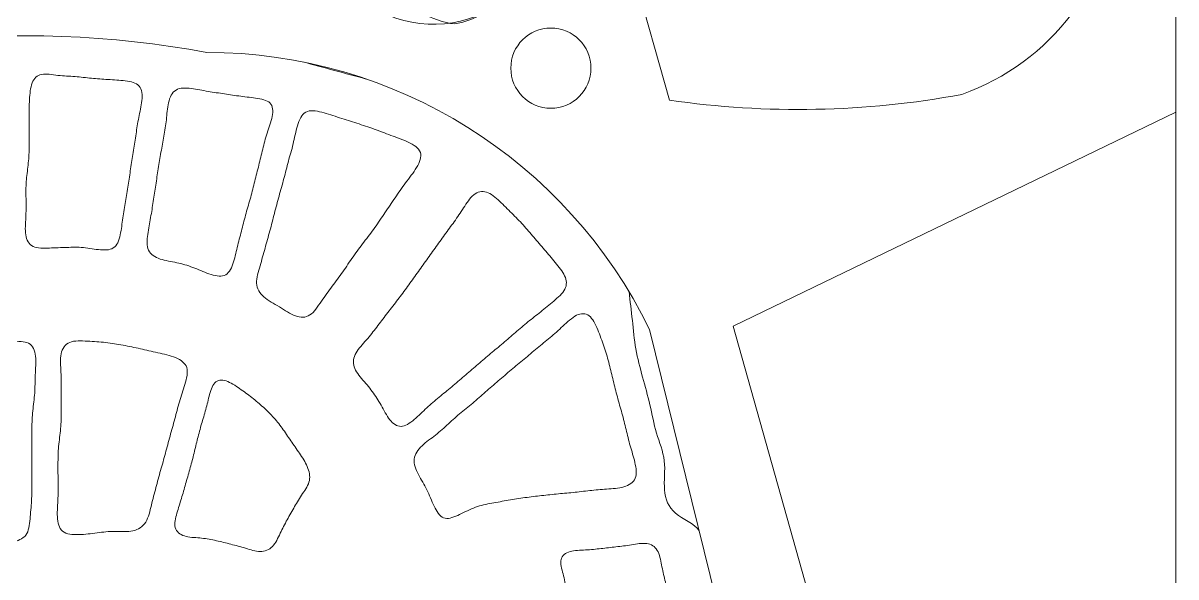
# Model space of a CAD drawing. Header units: inches. Extents: x 36 to 189, y -75 to 56.
# Drawn here: x 168.12 to 181.44, y -20.43 to -14.03 of the extents above; entities that cross this region are included whole.
import ezdxf

# ---------------------------------------------------------------- set-up
doc = ezdxf.new("R2010")
doc.units = ezdxf.units.IN
for name, color, linetype, lineweight in [('01_ORIGINAL_CAD', 7, 'CONTINUOUS', 20), ('02_APPROVED_PDF_OUTLINES', 7, 'CONTINUOUS', 15), ('10_EXTENSION_MASSES', 7, 'CONTINUOUS', 15), ('15_NEIGHBOURHOOD_CIRCULATION', 7, 'CONTINUOUS', 13)]:
    doc.layers.add(name, color=color, linetype=linetype, lineweight=lineweight)

# ---------------------------------------------------------------- blocks, each defined once
blk = doc.blocks.new('OPTION_06_WAVES')
at = {"layer": '01_ORIGINAL_CAD'}
blk.add_line((71.442, 55.9), (71.442, 17.906), dxfattribs=at)
for points in [[(60.29, 39.74, -0.089338), (62.813, 42.944, -0.322066), (66.051, 42.944, -0.030946), (69.111, 38.833, -0.044664), (70.78, 33.554, -0.301674), (68.967, 31.144, -0.082145), (65.591, 31.078)], [(59.998, 35.322), (60.235, 35.059), (61.831, 36.816), (61.933, 37.418, -0.214593), (63.522, 35.602, 0.212382), (64.188, 33.517, -0.642649), (62.166, 32.15, 0.132984), (51.615, 31.858, -0.471407), (50.913, 32.245)], [(53.65, 30.945, -0.14301), (60.243, 31.63, -0.286424), (65.36, 28.431), (66.481, 23.89, -0.272091), (64.9, 18.954), (63.661, 17.533)]]:
    blk.add_lwpolyline(points, format="xyb", dxfattribs=at)
for points in [[(65.18, 32.538), (65.591, 31.078)], [(71.442, 30.938), (66.326, 28.468)], [(66.326, 28.468), (67.775, 23.323)]]:
    blk.add_lwpolyline(points, dxfattribs=at)
blk.add_circle((64.22, 31.448), 0.463, dxfattribs=at)
at = {"layer": '02_APPROVED_PDF_OUTLINES'}
blk.add_open_spline([(41.979, 49.074), (42.168, 49.089), (42.55, 49.09), (42.74, 49.076), (42.939, 49.06), (43.335, 49.007), (43.527, 48.953), (43.904, 48.846), (44.645, 48.585), (45.006, 48.431), (45.207, 48.345), (45.511, 48.141), (45.764, 47.997), (45.739, 47.858), (45.67, 47.685), (45.688, 47.581), (45.707, 47.474), (45.812, 47.262), (45.903, 47.201), (46.204, 46.998), (46.869, 46.692), (47.207, 46.557), (47.278, 46.529), (47.446, 46.592), (47.514, 46.556), (47.611, 46.502), (47.757, 46.322), (47.812, 46.225), (47.828, 46.197), (47.784, 46.144), (47.77, 46.103), (47.029, 46.504), (46.289, 46.905), (45.548, 47.306), (45.269, 46.525), (44.879, 45.561), (44.71, 44.963), (44.623, 44.653), (44.553, 44.01), (44.528, 43.69), (44.519, 43.573), (44.543, 43.338), (44.572, 43.224), (44.58, 43.194), (44.637, 43.15), (44.668, 43.146), (44.746, 43.136), (44.878, 43.163), (44.984, 43.172), (44.995, 43.108), (45.007, 43.044), (45.018, 42.98), (44.882, 42.915), (44.677, 42.875), (44.609, 42.784), (44.464, 42.589), (44.294, 42.125), (44.212, 41.896), (44.148, 41.719), (44.049, 41.355), (44.026, 41.168), (44.015, 41.074), (44.05, 40.882), (44.08, 40.791), (44.119, 40.676), (44.218, 40.447), (44.297, 40.355), (44.58, 40.027), (45.251, 39.468), (45.516, 39.126), (45.635, 38.971), (45.746, 38.585), (45.81, 38.399), (45.825, 38.356), (45.847, 38.258), (45.827, 38.217), (45.806, 38.171), (45.72, 38.135), (45.667, 38.094), (45.882, 37.72), (46.133, 37.242), (46.311, 36.972), (46.489, 36.703), (46.827, 36.284), (47.085, 35.939), (47.388, 36.007), (47.692, 36.075), (47.995, 36.142), (48.021, 36.054), (48.038, 35.937), (48.073, 35.878), (48.106, 35.821), (48.204, 35.728), (48.258, 35.691), (48.372, 35.612), (48.61, 35.464), (48.741, 35.42), (48.818, 35.394), (48.991, 35.389), (49.066, 35.42), (49.161, 35.458), (49.276, 35.594), (49.38, 35.681), (49.477, 35.629), (49.574, 35.577), (49.671, 35.525), (49.598, 35.386), (49.475, 35.222), (49.453, 35.107), (49.439, 35.031), (49.487, 34.869), (49.534, 34.808), (49.724, 34.555), (50.199, 34.126), (50.383, 33.869), (50.581, 33.593), (50.869, 32.972), (51.052, 32.686), (51.111, 32.594), (51.259, 32.429), (51.346, 32.363), (51.404, 32.319), (51.545, 32.266), (51.617, 32.254), (51.702, 32.239), (51.88, 32.23), (51.963, 32.254), (52.21, 32.325), (52.676, 32.553), (52.922, 32.63), (53.169, 32.708), (53.672, 32.855), (53.931, 32.873), (54.479, 32.91), (55.581, 32.817), (56.129, 32.848), (56.202, 32.852), (56.323, 32.956), (56.372, 33.01), (56.4, 33.04), (56.387, 33.143), (56.421, 33.166), (56.494, 33.217), (56.646, 33.24), (56.759, 33.277), (56.794, 33.18), (56.816, 33.046), (56.865, 32.985), (56.909, 32.931), (57.04, 32.851), (57.11, 32.848), (57.464, 32.836), (58.17, 32.926), (58.524, 32.93), (58.952, 32.934), (59.815, 32.95), (60.237, 32.877), (61.029, 32.742), (62.561, 32.228), (63.354, 32.102), (63.435, 32.09), (63.548, 32.272), (63.571, 32.351), (63.593, 32.431), (63.55, 32.602), (63.516, 32.677), (63.448, 32.829), (63.274, 33.118), (63.167, 33.245), (63.05, 33.385), (62.807, 33.572), (62.626, 33.736), (62.732, 33.781), (62.838, 33.827), (62.943, 33.872), (63.024, 33.8), (63.138, 33.722), (63.186, 33.656), (63.374, 33.399), (63.651, 32.943), (63.884, 32.586), (63.832, 32.796), (63.751, 33.056), (63.729, 33.217), (63.698, 33.435), (63.716, 33.881), (63.674, 34.097), (63.641, 34.261), (63.524, 34.581), (63.432, 34.719), (63.341, 34.855), (63.063, 35.044), (62.958, 35.17), (62.902, 35.239), (62.849, 35.381), (62.795, 35.486), (62.688, 35.437), (62.561, 35.356), (62.475, 35.338), (62.277, 35.298), (61.858, 35.33), (61.669, 35.257), (61.235, 35.091), (60.455, 34.568), (60.023, 34.398), (59.884, 34.344), (59.625, 34.383), (59.427, 34.375), (59.663, 34.556), (59.939, 34.812), (60.136, 34.916), (60.231, 34.966), (60.462, 34.93), (60.561, 34.972), (60.859, 35.1), (61.396, 35.482), (61.702, 35.589), (61.908, 35.66), (62.352, 35.692), (62.568, 35.67), (62.752, 35.652), (63.035, 35.511), (63.269, 35.431), (63.181, 35.542), (63.086, 35.695), (63.006, 35.765), (62.897, 35.861), (62.654, 36.027), (62.523, 36.09), (62.384, 36.156), (62.087, 36.25), (61.936, 36.278), (61.796, 36.304), (61.557, 36.298), (61.367, 36.308), (61.52, 36.478), (61.748, 36.666), (61.826, 36.819), (61.895, 36.956), (61.897, 37.222), (61.933, 37.424), (61.992, 37.392), (62.051, 37.361), (62.11, 37.33), (62.093, 37.173), (62.042, 36.977), (62.058, 36.859), (62.071, 36.768), (62.151, 36.588), (62.222, 36.53), (62.427, 36.364), (62.92, 36.154), (63.128, 35.992), (63.25, 35.896), (63.47, 35.659), (63.522, 35.513), (63.586, 35.335), (63.521, 34.943), (63.568, 34.761), (63.629, 34.521), (63.885, 34.086), (63.948, 33.847), (63.989, 33.693), (63.951, 33.368), (63.976, 33.21), (63.993, 33.103), (64.124, 32.907), (64.114, 32.799), (64.105, 32.695), (63.977, 32.516), (63.906, 32.44), (63.808, 32.334), (63.577, 32.153), (63.45, 32.081), (63.361, 32.031), (63.16, 31.945), (63.059, 31.963), (62.827, 32.004), (62.408, 32.239), (62.182, 32.306), (61.889, 32.392), (61.29, 32.527), (60.987, 32.573), (60.551, 32.641), (59.673, 32.732), (59.232, 32.76), (58.849, 32.785), (58.081, 32.799), (57.697, 32.786), (56.879, 32.758), (55.239, 32.719), (54.43, 32.595), (53.726, 32.488), (52.367, 32.038), (51.675, 31.869), (51.624, 31.856), (51.513, 31.852), (51.463, 31.869), (51.389, 31.894), (51.239, 31.966), (51.195, 32.031), (50.962, 32.381), (50.619, 33.159), (50.374, 33.502), (50.132, 33.84), (49.557, 34.446), (49.258, 34.735), (49.11, 34.878), (48.767, 35.111), (48.591, 35.219), (48.406, 35.334), (48.021, 35.542), (47.818, 35.623), (47.502, 35.749), (46.79, 35.833), (46.524, 36.046), (46.246, 36.267), (45.922, 36.93), (45.777, 37.254), (45.653, 37.533), (45.55, 38.144), (45.455, 38.434), (45.409, 38.575), (45.295, 38.85), (45.214, 38.973), (45.12, 39.115), (44.887, 39.366), (44.763, 39.482), (44.588, 39.647), (44.193, 39.927), (44.021, 40.096), (43.946, 40.17), (43.825, 40.35), (43.781, 40.446), (43.717, 40.588), (43.622, 40.886), (43.593, 41.038), (43.575, 41.134), (43.564, 41.336), (43.592, 41.43), (43.717, 41.843), (44.101, 42.626), (44.2, 43.046), (44.248, 43.25), (44.209, 43.676), (44.171, 43.882), (44.147, 44.006), (44.025, 44.234), (43.956, 44.34), (43.871, 44.471), (43.673, 44.716), (43.558, 44.822), (43.425, 44.946), (43.128, 45.161), (42.971, 45.253), (42.76, 45.378), (42.299, 45.555), (42.092, 45.685), (41.958, 45.77), (41.714, 45.979), (41.621, 46.107), (41.525, 46.238), (41.384, 46.54), (41.353, 46.7), (41.315, 46.895), (41.322, 47.298), (41.351, 47.495), (41.369, 47.617), (41.471, 47.849), (41.537, 47.953), (41.604, 48.059), (41.768, 48.255), (41.873, 48.322), (42.025, 48.418), (42.365, 48.551), (42.54, 48.592), (42.686, 48.627), (42.99, 48.629), (43.139, 48.62), (43.314, 48.609), (43.66, 48.551), (43.83, 48.513), (43.96, 48.484), (44.215, 48.406), (44.336, 48.352), (44.483, 48.285), (44.773, 48.133), (44.896, 48.029), (44.982, 47.956), (45.114, 47.765), (45.155, 47.66), (45.195, 47.555), (45.243, 47.32), (45.209, 47.213), (45.101, 46.873), (44.735, 46.253), (44.602, 45.922), (44.503, 45.674), (44.383, 45.151), (44.284, 44.902), (44.271, 44.87), (44.206, 44.852), (44.167, 44.827), (44.036, 44.941), (43.859, 45.071), (43.772, 45.169), (43.692, 45.26), (43.548, 45.461), (43.505, 45.575), (43.484, 45.629), (43.5, 45.758), (43.532, 45.807), (43.61, 45.93), (43.846, 46.113), (43.926, 46.235), (43.994, 46.339), (44.09, 46.574), (44.113, 46.696), (44.144, 46.861), (44.155, 47.199), (44.139, 47.366), (44.127, 47.48), (44.061, 47.704), (44.003, 47.803), (43.956, 47.881), (43.814, 48.004), (43.733, 48.046), (43.628, 48.101), (43.396, 48.163), (43.279, 48.181), (43.134, 48.204), (42.839, 48.226), (42.694, 48.208), (42.56, 48.19), (42.353, 48.095), (42.183, 48.039), (42.408, 48.062), (42.69, 48.107), (42.86, 48.109), (42.997, 48.111), (43.272, 48.082), (43.406, 48.056), (43.483, 48.041), (43.635, 47.991), (43.701, 47.948), (43.77, 47.903), (43.899, 47.789), (43.933, 47.714), (43.987, 47.594), (44.034, 47.331), (44.041, 47.201), (44.048, 47.062), (44.02, 46.783), (43.989, 46.648), (43.966, 46.548), (43.888, 46.354), (43.83, 46.27), (43.741, 46.143), (43.495, 45.945), (43.409, 45.816), (43.379, 45.77), (43.363, 45.65), (43.381, 45.598), (43.419, 45.485), (43.547, 45.277), (43.624, 45.186), (43.732, 45.058), (43.974, 44.824), (44.11, 44.729), (44.143, 44.705), (44.239, 44.709), (44.273, 44.731), (44.322, 44.763), (44.387, 44.868), (44.408, 44.922), (44.481, 45.119), (44.566, 45.533), (44.646, 45.727), (44.784, 46.059), (45.145, 46.684), (45.28, 47.016), (45.318, 47.112), (45.351, 47.322), (45.333, 47.423), (45.308, 47.561), (45.207, 47.833), (45.116, 47.94), (44.992, 48.085), (44.674, 48.311), (44.502, 48.396), (44.302, 48.495), (43.87, 48.628), (43.65, 48.665), (43.387, 48.709), (42.852, 48.743), (42.587, 48.717), (42.418, 48.701), (42.092, 48.584), (41.945, 48.5), (41.813, 48.425), (41.575, 48.224), (41.494, 48.096), (41.384, 47.925), (41.239, 47.539), (41.201, 47.339), (41.172, 47.187), (41.2, 46.873), (41.229, 46.721), (41.254, 46.586), (41.347, 46.323), (41.418, 46.206), (41.496, 46.077), (41.691, 45.837), (41.815, 45.751), (42.189, 45.491), (43.016, 45.096), (43.389, 44.834), (43.526, 44.738), (43.735, 44.468), (43.833, 44.332), (43.895, 44.247), (43.996, 44.057), (44.021, 43.955), (44.064, 43.773), (44.142, 43.395), (44.102, 43.213), (44.008, 42.792), (43.594, 42.017), (43.495, 41.597), (43.447, 41.395), (43.467, 40.965), (43.523, 40.764), (43.578, 40.563), (43.791, 40.192), (43.926, 40.033), (44.077, 39.855), (44.479, 39.602), (44.647, 39.44), (44.791, 39.3), (45.087, 39.013), (45.171, 38.831), (45.35, 38.441), (45.507, 37.585), (45.681, 37.193), (45.81, 36.9), (46.141, 36.472), (46.372, 36.111), (45.827, 36.181), (45.116, 36.157), (44.737, 36.32), (44.56, 36.397), (44.398, 36.8), (44.344, 36.985), (44.137, 37.704), (43.916, 39.19), (43.701, 39.907), (43.474, 40.663), (42.893, 42.136), (42.58, 42.861), (42.339, 43.42), (41.773, 44.499), (41.486, 45.036), (41.359, 45.275), (41.098, 45.754), (40.926, 45.964), (40.85, 46.057), (40.609, 46.142), (40.517, 46.221), (40.427, 46.298), (40.261, 46.474), (40.203, 46.578), (40.117, 46.734), (39.975, 47.068), (39.95, 47.245), (39.924, 47.425), (39.967, 47.792), (40.002, 47.97), (40.023, 48.07), (40.114, 48.258), (40.171, 48.343), (40.218, 48.415), (40.341, 48.543), (40.413, 48.589), (40.577, 48.694), (40.92, 48.883), (41.105, 48.94), (41.316, 49.005), (41.758, 49.055), (41.979, 49.074)], degree=3, knots=[0, 0, 0, 0, 0.005102, 0.005102, 0.005102, 0.010204, 0.010204, 0.010204, 0.015306, 0.015306, 0.015306, 0.020408, 0.020408, 0.020408, 0.02551, 0.02551, 0.02551, 0.030612, 0.030612, 0.030612, 0.035714, 0.035714, 0.035714, 0.040816, 0.040816, 0.040816, 0.045918, 0.045918, 0.045918, 0.05102, 0.05102, 0.05102, 0.056122, 0.056122, 0.056122, 0.061224, 0.061224, 0.061224, 0.066327, 0.066327, 0.066327, 0.071429, 0.071429, 0.071429, 0.076531, 0.076531, 0.076531, 0.081633, 0.081633, 0.081633, 0.086735, 0.086735, 0.086735, 0.091837, 0.091837, 0.091837, 0.096939, 0.096939, 0.096939, 0.102041, 0.102041, 0.102041, 0.107143, 0.107143, 0.107143, 0.112245, 0.112245, 0.112245, 0.117347, 0.117347, 0.117347, 0.122449, 0.122449, 0.122449, 0.127551, 0.127551, 0.127551, 0.132653, 0.132653, 0.132653, 0.137755, 0.137755, 0.137755, 0.142857, 0.142857, 0.142857, 0.147959, 0.147959, 0.147959, 0.153061, 0.153061, 0.153061, 0.158163, 0.158163, 0.158163, 0.163265, 0.163265, 0.163265, 0.168367, 0.168367, 0.168367, 0.173469, 0.173469, 0.173469, 0.178571, 0.178571, 0.178571, 0.183673, 0.183673, 0.183673, 0.188776, 0.188776, 0.188776, 0.193878, 0.193878, 0.193878, 0.19898, 0.19898, 0.19898, 0.204082, 0.204082, 0.204082, 0.209184, 0.209184, 0.209184, 0.214286, 0.214286, 0.214286, 0.219388, 0.219388, 0.219388, 0.22449, 0.22449, 0.22449, 0.229592, 0.229592, 0.229592, 0.234694, 0.234694, 0.234694, 0.239796, 0.239796, 0.239796, 0.244898, 0.244898, 0.244898, 0.25, 0.25, 0.25, 0.255102, 0.255102, 0.255102, 0.260204, 0.260204, 0.260204, 0.265306, 0.265306, 0.265306, 0.270408, 0.270408, 0.270408, 0.27551, 0.27551, 0.27551, 0.280612, 0.280612, 0.280612, 0.285714, 0.285714, 0.285714, 0.290816, 0.290816, 0.290816, 0.295918, 0.295918, 0.295918, 0.30102, 0.30102, 0.30102, 0.306122, 0.306122, 0.306122, 0.311224, 0.311224, 0.311224, 0.316327, 0.316327, 0.316327, 0.321429, 0.321429, 0.321429, 0.326531, 0.326531, 0.326531, 0.331633, 0.331633, 0.331633, 0.336735, 0.336735, 0.336735, 0.341837, 0.341837, 0.341837, 0.346939, 0.346939, 0.346939, 0.352041, 0.352041, 0.352041, 0.357143, 0.357143, 0.357143, 0.362245, 0.362245, 0.362245, 0.367347, 0.367347, 0.367347, 0.372449, 0.372449, 0.372449, 0.377551, 0.377551, 0.377551, 0.382653, 0.382653, 0.382653, 0.387755, 0.387755, 0.387755, 0.392857, 0.392857, 0.392857, 0.397959, 0.397959, 0.397959, 0.403061, 0.403061, 0.403061, 0.408163, 0.408163, 0.408163, 0.413265, 0.413265, 0.413265, 0.418367, 0.418367, 0.418367, 0.423469, 0.423469, 0.423469, 0.428571, 0.428571, 0.428571, 0.433673, 0.433673, 0.433673, 0.438776, 0.438776, 0.438776, 0.443878, 0.443878, 0.443878, 0.44898, 0.44898, 0.44898, 0.454082, 0.454082, 0.454082, 0.459184, 0.459184, 0.459184, 0.464286, 0.464286, 0.464286, 0.469388, 0.469388, 0.469388, 0.47449, 0.47449, 0.47449, 0.479592, 0.479592, 0.479592, 0.484694, 0.484694, 0.484694, 0.489796, 0.489796, 0.489796, 0.494898, 0.494898, 0.494898, 0.5, 0.5, 0.5, 0.505102, 0.505102, 0.505102, 0.510204, 0.510204, 0.510204, 0.515306, 0.515306, 0.515306, 0.520408, 0.520408, 0.520408, 0.52551, 0.52551, 0.52551, 0.530612, 0.530612, 0.530612, 0.535714, 0.535714, 0.535714, 0.540816, 0.540816, 0.540816, 0.545918, 0.545918, 0.545918, 0.55102, 0.55102, 0.55102, 0.556122, 0.556122, 0.556122, 0.561224, 0.561224, 0.561224, 0.566327, 0.566327, 0.566327, 0.571429, 0.571429, 0.571429, 0.576531, 0.576531, 0.576531, 0.581633, 0.581633, 0.581633, 0.586735, 0.586735, 0.586735, 0.591837, 0.591837, 0.591837, 0.596939, 0.596939, 0.596939, 0.602041, 0.602041, 0.602041, 0.607143, 0.607143, 0.607143, 0.612245, 0.612245, 0.612245, 0.617347, 0.617347, 0.617347, 0.622449, 0.622449, 0.622449, 0.627551, 0.627551, 0.627551, 0.632653, 0.632653, 0.632653, 0.637755, 0.637755, 0.637755, 0.642857, 0.642857, 0.642857, 0.647959, 0.647959, 0.647959, 0.653061, 0.653061, 0.653061, 0.658163, 0.658163, 0.658163, 0.663265, 0.663265, 0.663265, 0.668367, 0.668367, 0.668367, 0.673469, 0.673469, 0.673469, 0.678571, 0.678571, 0.678571, 0.683673, 0.683673, 0.683673, 0.688776, 0.688776, 0.688776, 0.693878, 0.693878, 0.693878, 0.69898, 0.69898, 0.69898, 0.704082, 0.704082, 0.704082, 0.709184, 0.709184, 0.709184, 0.714286, 0.714286, 0.714286, 0.719388, 0.719388, 0.719388, 0.72449, 0.72449, 0.72449, 0.729592, 0.729592, 0.729592, 0.734694, 0.734694, 0.734694, 0.739796, 0.739796, 0.739796, 0.744898, 0.744898, 0.744898, 0.75, 0.75, 0.75, 0.755102, 0.755102, 0.755102, 0.760204, 0.760204, 0.760204, 0.765306, 0.765306, 0.765306, 0.770408, 0.770408, 0.770408, 0.77551, 0.77551, 0.77551, 0.780612, 0.780612, 0.780612, 0.785714, 0.785714, 0.785714, 0.790816, 0.790816, 0.790816, 0.795918, 0.795918, 0.795918, 0.80102, 0.80102, 0.80102, 0.806122, 0.806122, 0.806122, 0.811224, 0.811224, 0.811224, 0.816327, 0.816327, 0.816327, 0.821429, 0.821429, 0.821429, 0.826531, 0.826531, 0.826531, 0.831633, 0.831633, 0.831633, 0.836735, 0.836735, 0.836735, 0.841837, 0.841837, 0.841837, 0.846939, 0.846939, 0.846939, 0.852041, 0.852041, 0.852041, 0.857143, 0.857143, 0.857143, 0.862245, 0.862245, 0.862245, 0.867347, 0.867347, 0.867347, 0.872449, 0.872449, 0.872449, 0.877551, 0.877551, 0.877551, 0.882653, 0.882653, 0.882653, 0.887755, 0.887755, 0.887755, 0.892857, 0.892857, 0.892857, 0.897959, 0.897959, 0.897959, 0.903061, 0.903061, 0.903061, 0.908163, 0.908163, 0.908163, 0.913265, 0.913265, 0.913265, 0.918367, 0.918367, 0.918367, 0.923469, 0.923469, 0.923469, 0.928571, 0.928571, 0.928571, 0.933673, 0.933673, 0.933673, 0.938776, 0.938776, 0.938776, 0.943878, 0.943878, 0.943878, 0.94898, 0.94898, 0.94898, 0.954082, 0.954082, 0.954082, 0.959184, 0.959184, 0.959184, 0.964286, 0.964286, 0.964286, 0.969388, 0.969388, 0.969388, 0.97449, 0.97449, 0.97449, 0.979592, 0.979592, 0.979592, 0.984694, 0.984694, 0.984694, 0.989796, 0.989796, 0.989796, 0.994898, 0.994898, 0.994898, 1, 1, 1, 1], dxfattribs=at)
at = {"layer": '10_EXTENSION_MASSES'}
for points, knots in [([(58.238, 29.39), (58.189, 29.414), (58.162, 29.463), (58.152, 29.523), (58.143, 29.584), (58.15, 29.655), (58.153, 29.723), (58.157, 29.791), (58.157, 29.855), (58.156, 29.919), (58.155, 29.984), (58.153, 30.049), (58.157, 30.113), (58.16, 30.178), (58.169, 30.241), (58.177, 30.305), (58.184, 30.369), (58.19, 30.433), (58.192, 30.498), (58.194, 30.562), (58.193, 30.628), (58.192, 30.693), (58.191, 30.758), (58.19, 30.822), (58.191, 30.887), (58.191, 30.951), (58.192, 31.015), (58.196, 31.083), (58.2, 31.151), (58.206, 31.223), (58.226, 31.277), (58.247, 31.33), (58.283, 31.365), (58.336, 31.376), (58.388, 31.386), (58.458, 31.372), (58.525, 31.364), (58.593, 31.357), (58.658, 31.356), (58.722, 31.351), (58.786, 31.346), (58.849, 31.337), (58.912, 31.331), (58.975, 31.324), (59.039, 31.32), (59.104, 31.317), (59.169, 31.313), (59.237, 31.309), (59.302, 31.301), (59.367, 31.293), (59.429, 31.279), (59.463, 31.241), (59.497, 31.202), (59.501, 31.138), (59.494, 31.073), (59.488, 31.008), (59.471, 30.942), (59.458, 30.877), (59.445, 30.813), (59.436, 30.751), (59.427, 30.688), (59.418, 30.626), (59.409, 30.562), (59.399, 30.499), (59.389, 30.436), (59.378, 30.373), (59.368, 30.31), (59.358, 30.246), (59.35, 30.183), (59.34, 30.12), (59.33, 30.057), (59.32, 29.994), (59.308, 29.931), (59.297, 29.869), (59.286, 29.807), (59.277, 29.743), (59.268, 29.679), (59.261, 29.612), (59.249, 29.547), (59.237, 29.482), (59.219, 29.417), (59.18, 29.383), (59.141, 29.349), (59.08, 29.345), (59.016, 29.35), (58.952, 29.355), (58.885, 29.369), (58.819, 29.376), (58.754, 29.382), (58.69, 29.38), (58.625, 29.378), (58.561, 29.376), (58.495, 29.373), (58.426, 29.371), (58.358, 29.368), (58.287, 29.366), (58.238, 29.39)], [0, 0, 0, 0, 0.03125, 0.03125, 0.03125, 0.0625, 0.0625, 0.0625, 0.09375, 0.09375, 0.09375, 0.125, 0.125, 0.125, 0.15625, 0.15625, 0.15625, 0.1875, 0.1875, 0.1875, 0.21875, 0.21875, 0.21875, 0.25, 0.25, 0.25, 0.28125, 0.28125, 0.28125, 0.3125, 0.3125, 0.3125, 0.34375, 0.34375, 0.34375, 0.375, 0.375, 0.375, 0.40625, 0.40625, 0.40625, 0.4375, 0.4375, 0.4375, 0.46875, 0.46875, 0.46875, 0.5, 0.5, 0.5, 0.53125, 0.53125, 0.53125, 0.5625, 0.5625, 0.5625, 0.59375, 0.59375, 0.59375, 0.625, 0.625, 0.625, 0.65625, 0.65625, 0.65625, 0.6875, 0.6875, 0.6875, 0.71875, 0.71875, 0.71875, 0.75, 0.75, 0.75, 0.78125, 0.78125, 0.78125, 0.8125, 0.8125, 0.8125, 0.84375, 0.84375, 0.84375, 0.875, 0.875, 0.875, 0.90625, 0.90625, 0.90625, 0.9375, 0.9375, 0.9375, 0.96875, 0.96875, 0.96875, 1, 1, 1, 1]), ([(59.706, 29.244), (59.646, 29.265), (59.594, 29.297), (59.571, 29.346), (59.547, 29.396), (59.552, 29.463), (59.562, 29.529), (59.571, 29.595), (59.584, 29.659), (59.595, 29.722), (59.607, 29.785), (59.616, 29.847), (59.626, 29.91), (59.636, 29.972), (59.645, 30.035), (59.655, 30.098), (59.664, 30.161), (59.673, 30.224), (59.683, 30.287), (59.693, 30.35), (59.704, 30.413), (59.715, 30.476), (59.726, 30.538), (59.737, 30.601), (59.748, 30.663), (59.759, 30.726), (59.77, 30.787), (59.777, 30.852), (59.784, 30.917), (59.787, 30.985), (59.802, 31.048), (59.816, 31.11), (59.842, 31.168), (59.889, 31.195), (59.935, 31.223), (60.001, 31.221), (60.066, 31.213), (60.132, 31.204), (60.196, 31.19), (60.26, 31.179), (60.323, 31.168), (60.386, 31.16), (60.448, 31.151), (60.51, 31.142), (60.572, 31.131), (60.637, 31.123), (60.701, 31.115), (60.769, 31.109), (60.833, 31.098), (60.897, 31.087), (60.958, 31.071), (60.986, 31.032), (61.014, 30.993), (61.009, 30.93), (60.994, 30.866), (60.979, 30.802), (60.954, 30.738), (60.934, 30.675), (60.914, 30.612), (60.9, 30.551), (60.885, 30.49), (60.87, 30.429), (60.855, 30.367), (60.84, 30.305), (60.824, 30.243), (60.809, 30.182), (60.793, 30.12), (60.778, 30.058), (60.762, 29.996), (60.745, 29.935), (60.727, 29.873), (60.708, 29.812), (60.692, 29.75), (60.675, 29.688), (60.66, 29.626), (60.644, 29.565), (60.628, 29.504), (60.611, 29.444), (60.596, 29.379), (60.581, 29.315), (60.568, 29.247), (60.546, 29.187), (60.524, 29.126), (60.494, 29.073), (60.446, 29.054), (60.398, 29.036), (60.333, 29.052), (60.269, 29.074), (60.205, 29.096), (60.144, 29.124), (60.083, 29.147), (60.022, 29.171), (59.962, 29.188), (59.898, 29.202), (59.834, 29.215), (59.766, 29.224), (59.706, 29.244)], [0, 0, 0, 0, 0.03125, 0.03125, 0.03125, 0.0625, 0.0625, 0.0625, 0.09375, 0.09375, 0.09375, 0.125, 0.125, 0.125, 0.15625, 0.15625, 0.15625, 0.1875, 0.1875, 0.1875, 0.21875, 0.21875, 0.21875, 0.25, 0.25, 0.25, 0.28125, 0.28125, 0.28125, 0.3125, 0.3125, 0.3125, 0.34375, 0.34375, 0.34375, 0.375, 0.375, 0.375, 0.40625, 0.40625, 0.40625, 0.4375, 0.4375, 0.4375, 0.46875, 0.46875, 0.46875, 0.5, 0.5, 0.5, 0.53125, 0.53125, 0.53125, 0.5625, 0.5625, 0.5625, 0.59375, 0.59375, 0.59375, 0.625, 0.625, 0.625, 0.65625, 0.65625, 0.65625, 0.6875, 0.6875, 0.6875, 0.71875, 0.71875, 0.71875, 0.75, 0.75, 0.75, 0.78125, 0.78125, 0.78125, 0.8125, 0.8125, 0.8125, 0.84375, 0.84375, 0.84375, 0.875, 0.875, 0.875, 0.90625, 0.90625, 0.90625, 0.9375, 0.9375, 0.9375, 0.96875, 0.96875, 0.96875, 1, 1, 1, 1]), ([(60.904, 28.806), (60.855, 28.849), (60.824, 28.902), (60.82, 28.964), (60.816, 29.026), (60.839, 29.097), (60.86, 29.166), (60.88, 29.235), (60.899, 29.302), (60.917, 29.369), (60.936, 29.436), (60.954, 29.502), (60.973, 29.569), (60.991, 29.636), (61.008, 29.703), (61.025, 29.77), (61.043, 29.837), (61.06, 29.904), (61.079, 29.971), (61.097, 30.038), (61.117, 30.105), (61.135, 30.172), (61.153, 30.239), (61.169, 30.306), (61.187, 30.373), (61.205, 30.439), (61.225, 30.504), (61.242, 30.573), (61.258, 30.642), (61.271, 30.715), (61.292, 30.783), (61.312, 30.85), (61.339, 30.913), (61.387, 30.94), (61.436, 30.966), (61.504, 30.956), (61.573, 30.939), (61.642, 30.922), (61.711, 30.897), (61.779, 30.874), (61.847, 30.852), (61.913, 30.832), (61.979, 30.811), (62.046, 30.79), (62.112, 30.768), (62.177, 30.744), (62.242, 30.721), (62.305, 30.697), (62.371, 30.672), (62.438, 30.648), (62.507, 30.624), (62.571, 30.593), (62.635, 30.563), (62.695, 30.526), (62.712, 30.475), (62.729, 30.425), (62.704, 30.361), (62.668, 30.3), (62.631, 30.239), (62.584, 30.181), (62.541, 30.123), (62.498, 30.065), (62.459, 30.008), (62.42, 29.951), (62.381, 29.894), (62.342, 29.837), (62.303, 29.779), (62.264, 29.722), (62.225, 29.664), (62.185, 29.607), (62.144, 29.551), (62.102, 29.495), (62.06, 29.44), (62.017, 29.384), (61.974, 29.329), (61.934, 29.271), (61.893, 29.214), (61.856, 29.154), (61.817, 29.097), (61.777, 29.04), (61.736, 28.985), (61.694, 28.929), (61.652, 28.874), (61.609, 28.817), (61.568, 28.757), (61.526, 28.696), (61.486, 28.631), (61.436, 28.598), (61.387, 28.565), (61.328, 28.565), (61.268, 28.587), (61.208, 28.609), (61.147, 28.654), (61.083, 28.692), (61.019, 28.731), (60.952, 28.764), (60.904, 28.806)], [0, 0, 0, 0, 0.03125, 0.03125, 0.03125, 0.0625, 0.0625, 0.0625, 0.09375, 0.09375, 0.09375, 0.125, 0.125, 0.125, 0.15625, 0.15625, 0.15625, 0.1875, 0.1875, 0.1875, 0.21875, 0.21875, 0.21875, 0.25, 0.25, 0.25, 0.28125, 0.28125, 0.28125, 0.3125, 0.3125, 0.3125, 0.34375, 0.34375, 0.34375, 0.375, 0.375, 0.375, 0.40625, 0.40625, 0.40625, 0.4375, 0.4375, 0.4375, 0.46875, 0.46875, 0.46875, 0.5, 0.5, 0.5, 0.53125, 0.53125, 0.53125, 0.5625, 0.5625, 0.5625, 0.59375, 0.59375, 0.59375, 0.625, 0.625, 0.625, 0.65625, 0.65625, 0.65625, 0.6875, 0.6875, 0.6875, 0.71875, 0.71875, 0.71875, 0.75, 0.75, 0.75, 0.78125, 0.78125, 0.78125, 0.8125, 0.8125, 0.8125, 0.84375, 0.84375, 0.84375, 0.875, 0.875, 0.875, 0.90625, 0.90625, 0.90625, 0.9375, 0.9375, 0.9375, 0.96875, 0.96875, 0.96875, 1, 1, 1, 1]), ([(61.947, 27.999), (61.93, 28.053), (61.94, 28.108), (61.969, 28.16), (61.997, 28.212), (62.045, 28.261), (62.088, 28.31), (62.131, 28.359), (62.169, 28.408), (62.207, 28.457), (62.245, 28.507), (62.283, 28.557), (62.321, 28.607), (62.36, 28.657), (62.399, 28.707), (62.437, 28.757), (62.475, 28.807), (62.513, 28.857), (62.55, 28.908), (62.587, 28.958), (62.624, 29.01), (62.661, 29.061), (62.698, 29.112), (62.734, 29.164), (62.771, 29.215), (62.808, 29.266), (62.845, 29.318), (62.881, 29.369), (62.918, 29.421), (62.955, 29.472), (62.992, 29.523), (63.029, 29.574), (63.066, 29.624), (63.103, 29.675), (63.139, 29.727), (63.174, 29.779), (63.211, 29.835), (63.247, 29.891), (63.284, 29.949), (63.328, 29.985), (63.372, 30.02), (63.424, 30.033), (63.476, 30.017), (63.528, 30), (63.58, 29.956), (63.629, 29.91), (63.677, 29.865), (63.722, 29.818), (63.767, 29.773), (63.812, 29.728), (63.857, 29.684), (63.899, 29.637), (63.942, 29.591), (63.983, 29.543), (64.024, 29.495), (64.064, 29.447), (64.106, 29.4), (64.146, 29.352), (64.186, 29.304), (64.226, 29.256), (64.269, 29.205), (64.311, 29.155), (64.356, 29.103), (64.379, 29.051), (64.403, 28.998), (64.406, 28.944), (64.381, 28.895), (64.356, 28.846), (64.303, 28.801), (64.252, 28.758), (64.201, 28.716), (64.151, 28.675), (64.102, 28.635), (64.053, 28.595), (64.004, 28.557), (63.955, 28.518), (63.907, 28.478), (63.858, 28.438), (63.81, 28.397), (63.762, 28.356), (63.715, 28.315), (63.667, 28.274), (63.619, 28.233), (63.571, 28.193), (63.523, 28.152), (63.475, 28.111), (63.427, 28.07), (63.38, 28.029), (63.332, 27.988), (63.284, 27.947), (63.236, 27.906), (63.188, 27.865), (63.14, 27.824), (63.092, 27.784), (63.044, 27.743), (62.995, 27.704), (62.947, 27.664), (62.898, 27.624), (62.85, 27.585), (62.803, 27.542), (62.756, 27.499), (62.711, 27.453), (62.661, 27.408), (62.611, 27.364), (62.557, 27.322), (62.507, 27.313), (62.457, 27.305), (62.411, 27.329), (62.373, 27.372), (62.334, 27.416), (62.302, 27.478), (62.27, 27.535), (62.238, 27.593), (62.205, 27.646), (62.169, 27.697), (62.132, 27.747), (62.092, 27.796), (62.049, 27.845), (62.007, 27.895), (61.964, 27.946), (61.947, 27.999)], [0, 0, 0, 0, 0.025, 0.025, 0.025, 0.05, 0.05, 0.05, 0.075, 0.075, 0.075, 0.1, 0.1, 0.1, 0.125, 0.125, 0.125, 0.15, 0.15, 0.15, 0.175, 0.175, 0.175, 0.2, 0.2, 0.2, 0.225, 0.225, 0.225, 0.25, 0.25, 0.25, 0.275, 0.275, 0.275, 0.3, 0.3, 0.3, 0.325, 0.325, 0.325, 0.35, 0.35, 0.35, 0.375, 0.375, 0.375, 0.4, 0.4, 0.4, 0.425, 0.425, 0.425, 0.45, 0.45, 0.45, 0.475, 0.475, 0.475, 0.5, 0.5, 0.5, 0.525, 0.525, 0.525, 0.55, 0.55, 0.55, 0.575, 0.575, 0.575, 0.6, 0.6, 0.6, 0.625, 0.625, 0.625, 0.65, 0.65, 0.65, 0.675, 0.675, 0.675, 0.7, 0.7, 0.7, 0.725, 0.725, 0.725, 0.75, 0.75, 0.75, 0.775, 0.775, 0.775, 0.8, 0.8, 0.8, 0.825, 0.825, 0.825, 0.85, 0.85, 0.85, 0.875, 0.875, 0.875, 0.9, 0.9, 0.9, 0.925, 0.925, 0.925, 0.95, 0.95, 0.95, 0.975, 0.975, 0.975, 1, 1, 1, 1]), ([(62.641, 26.935), (62.647, 26.992), (62.683, 27.043), (62.731, 27.088), (62.778, 27.133), (62.836, 27.171), (62.888, 27.212), (62.941, 27.253), (62.989, 27.298), (63.037, 27.342), (63.085, 27.387), (63.133, 27.431), (63.183, 27.473), (63.233, 27.515), (63.285, 27.555), (63.335, 27.597), (63.385, 27.638), (63.433, 27.683), (63.482, 27.726), (63.531, 27.769), (63.581, 27.81), (63.631, 27.853), (63.68, 27.895), (63.729, 27.938), (63.779, 27.98), (63.829, 28.022), (63.879, 28.063), (63.929, 28.105), (63.979, 28.146), (64.03, 28.188), (64.08, 28.229), (64.13, 28.27), (64.18, 28.31), (64.229, 28.353), (64.279, 28.395), (64.327, 28.44), (64.378, 28.487), (64.429, 28.534), (64.483, 28.583), (64.535, 28.603), (64.587, 28.623), (64.637, 28.614), (64.676, 28.575), (64.716, 28.536), (64.745, 28.469), (64.771, 28.404), (64.797, 28.339), (64.819, 28.277), (64.84, 28.215), (64.86, 28.153), (64.878, 28.091), (64.894, 28.028), (64.91, 27.966), (64.925, 27.903), (64.94, 27.84), (64.955, 27.777), (64.971, 27.714), (64.988, 27.652), (65.005, 27.589), (65.023, 27.526), (65.041, 27.464), (65.058, 27.401), (65.074, 27.338), (65.089, 27.276), (65.104, 27.213), (65.119, 27.151), (65.136, 27.088), (65.154, 27.025), (65.175, 26.961), (65.19, 26.896), (65.205, 26.83), (65.215, 26.763), (65.195, 26.714), (65.174, 26.664), (65.123, 26.632), (65.062, 26.614), (65.001, 26.596), (64.931, 26.593), (64.864, 26.588), (64.797, 26.583), (64.733, 26.578), (64.669, 26.571), (64.605, 26.564), (64.54, 26.555), (64.476, 26.549), (64.411, 26.542), (64.347, 26.537), (64.282, 26.531), (64.217, 26.525), (64.153, 26.517), (64.089, 26.51), (64.024, 26.503), (63.96, 26.495), (63.896, 26.486), (63.832, 26.476), (63.768, 26.465), (63.704, 26.455), (63.641, 26.444), (63.577, 26.434), (63.514, 26.422), (63.45, 26.409), (63.388, 26.394), (63.326, 26.369), (63.264, 26.345), (63.202, 26.311), (63.143, 26.284), (63.083, 26.258), (63.025, 26.238), (62.98, 26.257), (62.934, 26.275), (62.9, 26.332), (62.871, 26.392), (62.841, 26.453), (62.817, 26.518), (62.787, 26.579), (62.757, 26.64), (62.721, 26.696), (62.69, 26.756), (62.66, 26.815), (62.635, 26.878), (62.641, 26.935)], [0, 0, 0, 0, 0.025, 0.025, 0.025, 0.05, 0.05, 0.05, 0.075, 0.075, 0.075, 0.1, 0.1, 0.1, 0.125, 0.125, 0.125, 0.15, 0.15, 0.15, 0.175, 0.175, 0.175, 0.2, 0.2, 0.2, 0.225, 0.225, 0.225, 0.25, 0.25, 0.25, 0.275, 0.275, 0.275, 0.3, 0.3, 0.3, 0.325, 0.325, 0.325, 0.35, 0.35, 0.35, 0.375, 0.375, 0.375, 0.4, 0.4, 0.4, 0.425, 0.425, 0.425, 0.45, 0.45, 0.45, 0.475, 0.475, 0.475, 0.5, 0.5, 0.5, 0.525, 0.525, 0.525, 0.55, 0.55, 0.55, 0.575, 0.575, 0.575, 0.6, 0.6, 0.6, 0.625, 0.625, 0.625, 0.65, 0.65, 0.65, 0.675, 0.675, 0.675, 0.7, 0.7, 0.7, 0.725, 0.725, 0.725, 0.75, 0.75, 0.75, 0.775, 0.775, 0.775, 0.8, 0.8, 0.8, 0.825, 0.825, 0.825, 0.85, 0.85, 0.85, 0.875, 0.875, 0.875, 0.9, 0.9, 0.9, 0.925, 0.925, 0.925, 0.95, 0.95, 0.95, 0.975, 0.975, 0.975, 1, 1, 1, 1]), ([(56.928, 27.914), (56.925, 27.98), (56.941, 28.04), (56.986, 28.078), (57.03, 28.117), (57.103, 28.133), (57.173, 28.147), (57.244, 28.161), (57.313, 28.171), (57.38, 28.184), (57.448, 28.196), (57.514, 28.209), (57.58, 28.22), (57.647, 28.231), (57.714, 28.24), (57.782, 28.25), (57.85, 28.261), (57.92, 28.273), (57.992, 28.283), (58.064, 28.292), (58.138, 28.298), (58.186, 28.272), (58.234, 28.246), (58.257, 28.188), (58.265, 28.121), (58.273, 28.053), (58.266, 27.977), (58.263, 27.905), (58.259, 27.833), (58.26, 27.764), (58.256, 27.696), (58.251, 27.628), (58.241, 27.561), (58.234, 27.492), (58.227, 27.424), (58.224, 27.355), (58.223, 27.286), (58.222, 27.216), (58.223, 27.147), (58.224, 27.077), (58.224, 27.008), (58.224, 26.938), (58.224, 26.869), (58.224, 26.799), (58.225, 26.729), (58.224, 26.66), (58.224, 26.591), (58.223, 26.523), (58.219, 26.453), (58.215, 26.384), (58.208, 26.313), (58.202, 26.243), (58.195, 26.173), (58.188, 26.104), (58.154, 26.058), (58.12, 26.012), (58.058, 25.99), (57.992, 25.975), (57.926, 25.961), (57.855, 25.955), (57.784, 25.939), (57.714, 25.922), (57.645, 25.896), (57.579, 25.886), (57.514, 25.877), (57.452, 25.884), (57.413, 25.924), (57.373, 25.964), (57.357, 26.035), (57.343, 26.106), (57.329, 26.177), (57.318, 26.246), (57.304, 26.313), (57.291, 26.381), (57.276, 26.446), (57.259, 26.512), (57.243, 26.578), (57.226, 26.644), (57.209, 26.711), (57.193, 26.777), (57.176, 26.843), (57.161, 26.91), (57.145, 26.977), (57.131, 27.043), (57.116, 27.11), (57.102, 27.177), (57.086, 27.243), (57.069, 27.309), (57.053, 27.376), (57.037, 27.442), (57.021, 27.508), (57.006, 27.574), (56.993, 27.64), (56.974, 27.709), (56.955, 27.777), (56.932, 27.848), (56.928, 27.914)], [0, 0, 0, 0, 0.03125, 0.03125, 0.03125, 0.0625, 0.0625, 0.0625, 0.09375, 0.09375, 0.09375, 0.125, 0.125, 0.125, 0.15625, 0.15625, 0.15625, 0.1875, 0.1875, 0.1875, 0.21875, 0.21875, 0.21875, 0.25, 0.25, 0.25, 0.28125, 0.28125, 0.28125, 0.3125, 0.3125, 0.3125, 0.34375, 0.34375, 0.34375, 0.375, 0.375, 0.375, 0.40625, 0.40625, 0.40625, 0.4375, 0.4375, 0.4375, 0.46875, 0.46875, 0.46875, 0.5, 0.5, 0.5, 0.53125, 0.53125, 0.53125, 0.5625, 0.5625, 0.5625, 0.59375, 0.59375, 0.59375, 0.625, 0.625, 0.625, 0.65625, 0.65625, 0.65625, 0.6875, 0.6875, 0.6875, 0.71875, 0.71875, 0.71875, 0.75, 0.75, 0.75, 0.78125, 0.78125, 0.78125, 0.8125, 0.8125, 0.8125, 0.84375, 0.84375, 0.84375, 0.875, 0.875, 0.875, 0.90625, 0.90625, 0.90625, 0.9375, 0.9375, 0.9375, 0.96875, 0.96875, 0.96875, 1, 1, 1, 1]), ([(58.977, 26.083), (58.908, 26.074), (58.836, 26.064), (58.765, 26.062), (58.693, 26.061), (58.622, 26.066), (58.579, 26.101), (58.536, 26.136), (58.522, 26.2), (58.518, 26.269), (58.515, 26.338), (58.522, 26.413), (58.525, 26.484), (58.528, 26.555), (58.527, 26.624), (58.526, 26.693), (58.525, 26.762), (58.524, 26.831), (58.525, 26.9), (58.525, 26.97), (58.528, 27.039), (58.535, 27.107), (58.542, 27.175), (58.553, 27.243), (58.558, 27.312), (58.563, 27.38), (58.563, 27.45), (58.563, 27.519), (58.562, 27.589), (58.562, 27.658), (58.563, 27.727), (58.563, 27.796), (58.563, 27.864), (58.559, 27.937), (58.556, 28.01), (58.548, 28.087), (58.561, 28.149), (58.574, 28.211), (58.606, 28.259), (58.661, 28.282), (58.716, 28.304), (58.792, 28.3), (58.865, 28.296), (58.938, 28.292), (59.008, 28.287), (59.076, 28.28), (59.144, 28.272), (59.21, 28.261), (59.277, 28.249), (59.344, 28.237), (59.411, 28.223), (59.477, 28.208), (59.543, 28.193), (59.608, 28.177), (59.678, 28.162), (59.747, 28.146), (59.82, 28.132), (59.883, 28.106), (59.945, 28.081), (59.996, 28.043), (60.013, 27.99), (60.029, 27.936), (60.012, 27.866), (59.991, 27.797), (59.971, 27.729), (59.948, 27.662), (59.929, 27.596), (59.909, 27.529), (59.892, 27.464), (59.875, 27.398), (59.857, 27.332), (59.838, 27.266), (59.82, 27.2), (59.802, 27.133), (59.784, 27.067), (59.766, 27.001), (59.748, 26.935), (59.729, 26.869), (59.71, 26.803), (59.692, 26.737), (59.674, 26.671), (59.657, 26.605), (59.639, 26.539), (59.621, 26.473), (59.604, 26.403), (59.588, 26.334), (59.572, 26.261), (59.538, 26.207), (59.505, 26.153), (59.454, 26.119), (59.391, 26.106), (59.328, 26.092), (59.254, 26.1), (59.183, 26.1), (59.112, 26.1), (59.046, 26.091), (58.977, 26.083)], [0, 0, 0, 0, 0.03125, 0.03125, 0.03125, 0.0625, 0.0625, 0.0625, 0.09375, 0.09375, 0.09375, 0.125, 0.125, 0.125, 0.15625, 0.15625, 0.15625, 0.1875, 0.1875, 0.1875, 0.21875, 0.21875, 0.21875, 0.25, 0.25, 0.25, 0.28125, 0.28125, 0.28125, 0.3125, 0.3125, 0.3125, 0.34375, 0.34375, 0.34375, 0.375, 0.375, 0.375, 0.40625, 0.40625, 0.40625, 0.4375, 0.4375, 0.4375, 0.46875, 0.46875, 0.46875, 0.5, 0.5, 0.5, 0.53125, 0.53125, 0.53125, 0.5625, 0.5625, 0.5625, 0.59375, 0.59375, 0.59375, 0.625, 0.625, 0.625, 0.65625, 0.65625, 0.65625, 0.6875, 0.6875, 0.6875, 0.71875, 0.71875, 0.71875, 0.75, 0.75, 0.75, 0.78125, 0.78125, 0.78125, 0.8125, 0.8125, 0.8125, 0.84375, 0.84375, 0.84375, 0.875, 0.875, 0.875, 0.90625, 0.90625, 0.90625, 0.9375, 0.9375, 0.9375, 0.96875, 0.96875, 0.96875, 1, 1, 1, 1]), ([(59.985, 26.047), (59.933, 26.064), (59.893, 26.097), (59.88, 26.144), (59.867, 26.191), (59.883, 26.252), (59.899, 26.31), (59.916, 26.368), (59.934, 26.425), (59.951, 26.48), (59.968, 26.536), (59.983, 26.592), (59.999, 26.647), (60.015, 26.703), (60.032, 26.759), (60.048, 26.815), (60.064, 26.871), (60.078, 26.927), (60.092, 26.983), (60.106, 27.039), (60.12, 27.095), (60.133, 27.151), (60.147, 27.207), (60.162, 27.264), (60.177, 27.319), (60.193, 27.375), (60.211, 27.429), (60.226, 27.486), (60.242, 27.542), (60.256, 27.599), (60.271, 27.659), (60.287, 27.719), (60.303, 27.781), (60.336, 27.815), (60.369, 27.848), (60.418, 27.852), (60.469, 27.836), (60.52, 27.82), (60.574, 27.783), (60.624, 27.748), (60.674, 27.713), (60.721, 27.68), (60.766, 27.644), (60.811, 27.609), (60.855, 27.571), (60.898, 27.532), (60.94, 27.493), (60.981, 27.453), (61.02, 27.41), (61.058, 27.367), (61.094, 27.321), (61.128, 27.273), (61.162, 27.226), (61.194, 27.176), (61.227, 27.128), (61.26, 27.08), (61.294, 27.033), (61.327, 26.983), (61.361, 26.934), (61.393, 26.881), (61.413, 26.827), (61.433, 26.773), (61.44, 26.718), (61.425, 26.667), (61.409, 26.615), (61.372, 26.567), (61.339, 26.518), (61.306, 26.468), (61.277, 26.417), (61.248, 26.367), (61.219, 26.317), (61.19, 26.267), (61.162, 26.216), (61.135, 26.164), (61.109, 26.112), (61.083, 26.057), (61.056, 26.003), (61.028, 25.946), (60.988, 25.912), (60.948, 25.877), (60.896, 25.864), (60.84, 25.868), (60.785, 25.873), (60.727, 25.894), (60.67, 25.912), (60.613, 25.929), (60.557, 25.943), (60.501, 25.957), (60.446, 25.971), (60.39, 25.985), (60.334, 25.997), (60.278, 26.009), (60.222, 26.019), (60.162, 26.024), (60.102, 26.029), (60.037, 26.03), (59.985, 26.047)], [0, 0, 0, 0, 0.03125, 0.03125, 0.03125, 0.0625, 0.0625, 0.0625, 0.09375, 0.09375, 0.09375, 0.125, 0.125, 0.125, 0.15625, 0.15625, 0.15625, 0.1875, 0.1875, 0.1875, 0.21875, 0.21875, 0.21875, 0.25, 0.25, 0.25, 0.28125, 0.28125, 0.28125, 0.3125, 0.3125, 0.3125, 0.34375, 0.34375, 0.34375, 0.375, 0.375, 0.375, 0.40625, 0.40625, 0.40625, 0.4375, 0.4375, 0.4375, 0.46875, 0.46875, 0.46875, 0.5, 0.5, 0.5, 0.53125, 0.53125, 0.53125, 0.5625, 0.5625, 0.5625, 0.59375, 0.59375, 0.59375, 0.625, 0.625, 0.625, 0.65625, 0.65625, 0.65625, 0.6875, 0.6875, 0.6875, 0.71875, 0.71875, 0.71875, 0.75, 0.75, 0.75, 0.78125, 0.78125, 0.78125, 0.8125, 0.8125, 0.8125, 0.84375, 0.84375, 0.84375, 0.875, 0.875, 0.875, 0.90625, 0.90625, 0.90625, 0.9375, 0.9375, 0.9375, 0.96875, 0.96875, 0.96875, 1, 1, 1, 1]), ([(63.968, 24.542), (63.945, 24.589), (63.949, 24.643), (63.979, 24.687), (64.008, 24.731), (64.062, 24.767), (64.111, 24.805), (64.16, 24.843), (64.202, 24.884), (64.238, 24.931), (64.273, 24.979), (64.3, 25.032), (64.321, 25.088), (64.343, 25.143), (64.358, 25.201), (64.371, 25.258), (64.384, 25.316), (64.394, 25.374), (64.392, 25.432), (64.391, 25.49), (64.377, 25.548), (64.361, 25.608), (64.345, 25.669), (64.326, 25.731), (64.337, 25.776), (64.348, 25.822), (64.388, 25.851), (64.441, 25.866), (64.494, 25.881), (64.559, 25.882), (64.621, 25.885), (64.683, 25.889), (64.741, 25.895), (64.799, 25.901), (64.857, 25.908), (64.914, 25.915), (64.972, 25.921), (65.031, 25.928), (65.09, 25.934), (65.15, 25.944), (65.211, 25.954), (65.274, 25.967), (65.327, 25.96), (65.379, 25.953), (65.422, 25.926), (65.449, 25.881), (65.476, 25.835), (65.487, 25.772), (65.499, 25.712), (65.511, 25.652), (65.524, 25.594), (65.538, 25.537), (65.551, 25.48), (65.566, 25.424), (65.58, 25.367), (65.595, 25.311), (65.609, 25.254), (65.624, 25.197), (65.639, 25.14), (65.655, 25.083), (65.67, 25.026), (65.685, 24.969), (65.698, 24.912), (65.713, 24.854), (65.727, 24.797), (65.741, 24.74), (65.756, 24.683), (65.77, 24.626), (65.783, 24.568), (65.798, 24.511), (65.813, 24.454), (65.83, 24.397), (65.845, 24.341), (65.86, 24.284), (65.873, 24.228), (65.887, 24.171), (65.901, 24.114), (65.916, 24.058), (65.932, 23.997), (65.948, 23.937), (65.965, 23.873), (65.961, 23.821), (65.958, 23.768), (65.933, 23.726), (65.889, 23.71), (65.844, 23.695), (65.78, 23.705), (65.719, 23.719), (65.658, 23.732), (65.6, 23.749), (65.542, 23.764), (65.485, 23.779), (65.429, 23.794), (65.373, 23.811), (65.316, 23.828), (65.26, 23.848), (65.204, 23.867), (65.147, 23.887), (65.091, 23.905), (65.035, 23.924), (64.979, 23.943), (64.925, 23.963), (64.87, 23.986), (64.816, 24.008), (64.763, 24.033), (64.709, 24.059), (64.656, 24.085), (64.603, 24.112), (64.55, 24.14), (64.498, 24.168), (64.447, 24.198), (64.396, 24.228), (64.346, 24.258), (64.296, 24.288), (64.246, 24.319), (64.195, 24.349), (64.143, 24.38), (64.092, 24.416), (64.041, 24.453), (63.991, 24.494), (63.968, 24.542)], [0, 0, 0, 0, 0.025, 0.025, 0.025, 0.05, 0.05, 0.05, 0.075, 0.075, 0.075, 0.1, 0.1, 0.1, 0.125, 0.125, 0.125, 0.15, 0.15, 0.15, 0.175, 0.175, 0.175, 0.2, 0.2, 0.2, 0.225, 0.225, 0.225, 0.25, 0.25, 0.25, 0.275, 0.275, 0.275, 0.3, 0.3, 0.3, 0.325, 0.325, 0.325, 0.35, 0.35, 0.35, 0.375, 0.375, 0.375, 0.4, 0.4, 0.4, 0.425, 0.425, 0.425, 0.45, 0.45, 0.45, 0.475, 0.475, 0.475, 0.5, 0.5, 0.5, 0.525, 0.525, 0.525, 0.55, 0.55, 0.55, 0.575, 0.575, 0.575, 0.6, 0.6, 0.6, 0.625, 0.625, 0.625, 0.65, 0.65, 0.65, 0.675, 0.675, 0.675, 0.7, 0.7, 0.7, 0.725, 0.725, 0.725, 0.75, 0.75, 0.75, 0.775, 0.775, 0.775, 0.8, 0.8, 0.8, 0.825, 0.825, 0.825, 0.85, 0.85, 0.85, 0.875, 0.875, 0.875, 0.9, 0.9, 0.9, 0.925, 0.925, 0.925, 0.95, 0.95, 0.95, 0.975, 0.975, 0.975, 1, 1, 1, 1])]:
    blk.add_open_spline(points, degree=3, knots=knots, dxfattribs=at)
at = {"layer": '15_NEIGHBOURHOOD_CIRCULATION'}
blk.add_open_spline([(61.353, 31.52), (61.598, 31.454), (61.842, 31.388), (62.087, 31.322)], degree=3, dxfattribs=at)
blk.add_open_spline([(65.123, 28.867), (65.135, 28.757), (65.149, 28.647), (65.161, 28.536), (65.173, 28.426), (65.183, 28.315), (65.202, 28.206), (65.221, 28.097), (65.25, 27.989), (65.279, 27.882), (65.308, 27.775), (65.339, 27.668), (65.364, 27.56), (65.389, 27.451), (65.409, 27.341), (65.44, 27.235), (65.472, 27.128), (65.517, 27.026), (65.53, 26.915), (65.543, 26.804), (65.524, 26.685), (65.533, 26.579), (65.541, 26.473), (65.576, 26.38), (65.66, 26.309), (65.744, 26.239), (65.876, 26.19), (65.933, 26.107)], degree=3, knots=[0, 0, 0, 0, 0.111111, 0.111111, 0.111111, 0.222222, 0.222222, 0.222222, 0.333333, 0.333333, 0.333333, 0.444444, 0.444444, 0.444444, 0.555556, 0.555556, 0.555556, 0.666667, 0.666667, 0.666667, 0.777778, 0.777778, 0.777778, 0.888889, 0.888889, 0.888889, 1, 1, 1, 1], dxfattribs=at)

msp = doc.modelspace()

# ---------------------------------------------------------------- block references
msp.add_blockref('OPTION_06_WAVES', (110, -46))

doc.saveas('drawing.dxf')
